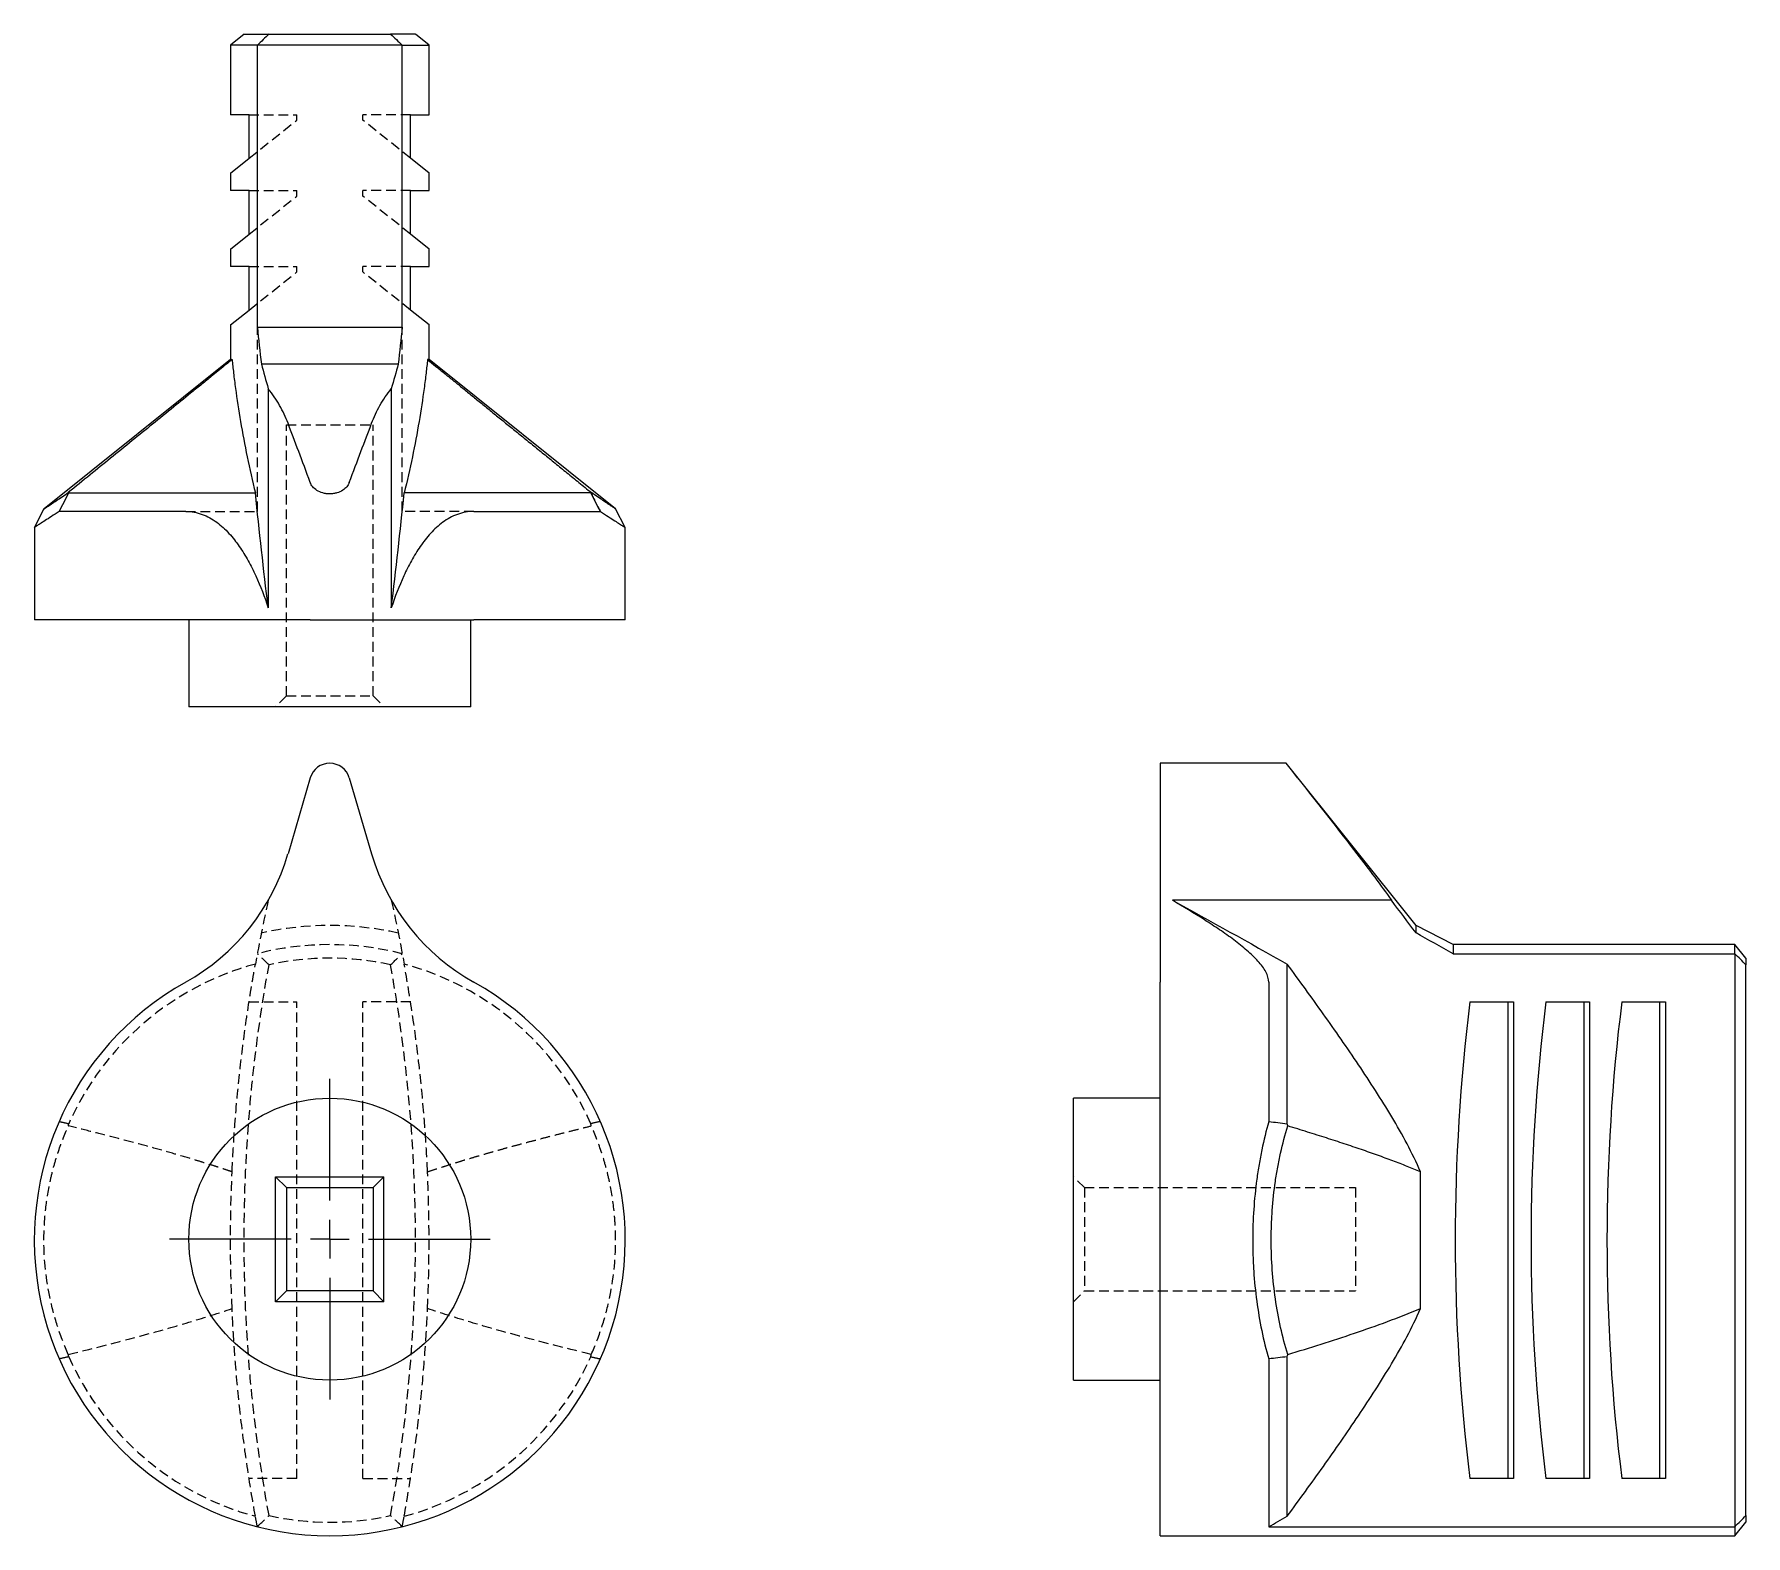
# Model space of a CAD drawing. Header units: millimetres. Extents: x 45 to 266, y 7 to 201.
import ezdxf

# ---------------------------------------------------------------- set-up
doc = ezdxf.new("R2010")
doc.units = ezdxf.units.MM
doc.linetypes.add('HIDDEN', pattern=[1.905, 1.27, -0.635])
doc.layers.add('10', color=7, linetype='Continuous')

# ---------------------------------------------------------------- blocks, each defined once
blk = doc.blocks.new('SW_CENTERMARKSYMBOL_0')
at = {"layer": '10', "color": 0}
for p, q in [((0, 5), (0, 20.75)), ((0, 0), (0, 2.5)), ((-5, 0), (-20.75, 0)), ((0, 0), (-2.5, 0)), ((0, 0), (0, -2.5)), ((0, 0), (2.5, 0)), ((5, 0), (20.75, 0)), ((0, -5), (0, -20.75))]:
    blk.add_line(p, q, dxfattribs=at)

msp = doc.modelspace()

# ---------------------------------------------------------------- linework, layer by layer
at = {"color": 7, "linetype": 'Continuous', "lineweight": 25}
for p, q in [((71.91, 201.37), (70.14, 199.96)), ((70.15, 199.97), (70.15, 190.96)), ((73.62, 163.46), (73.62, 199.97)), ((92.39, 199.97), (73.62, 199.97)), ((75.13, 201.37), (90.87, 201.37)), ((92.39, 163.46), (92.39, 199.97)), ((95.87, 199.96), (94.1, 201.37)), ((95.85, 190.96), (95.85, 199.97)), ((72.55, 190.96), (70.15, 190.96)), ((72.55, 185.32), (72.55, 190.96)), ((93.46, 190.96), (95.85, 190.96)), ((93.46, 185.32), (93.46, 190.96)), ((70.15, 183.4), (72.55, 185.32)), ((95.85, 183.4), (93.46, 185.32)), ((70.15, 183.44), (70.15, 181.13)), ((95.85, 181.13), (95.85, 183.44)), ((72.55, 181.13), (70.15, 181.13)), ((72.55, 175.49), (72.55, 181.13)), ((93.46, 181.13), (95.85, 181.13)), ((93.46, 175.49), (93.46, 181.13)), ((70.15, 173.57), (72.55, 175.49)), ((95.85, 173.57), (93.46, 175.49)), ((70.15, 173.61), (70.15, 171.3)), ((95.85, 171.3), (95.85, 173.61)), ((72.55, 171.3), (70.15, 171.3)), ((72.55, 165.66), (72.55, 171.3)), ((93.46, 165.66), (93.46, 171.3)), ((93.46, 171.3), (95.85, 171.3)), ((70.15, 163.74), (72.55, 165.66)), ((95.85, 163.74), (93.46, 165.66)), ((70.15, 163.78), (70.15, 159.25)), ((73.62, 163.46), (92.39, 163.46)), ((95.85, 159.25), (95.85, 163.78)), ((70.15, 159.25), (46, 139.93)), ((91.87, 158.67), (74.14, 158.67)), ((120, 139.93), (95.85, 159.25)), ((75.03, 155.49), (75.03, 127.13)), ((90.97, 155.49), (90.97, 127.13)), ((45.99, 139.94), (44.73, 137.49)), ((121.27, 137.5), (120.01, 139.94)), ((44.74, 137.54), (44.74, 125.55)), ((64.34, 139.6), (47.96, 139.6)), ((101.66, 139.6), (118.04, 139.6)), ((121.26, 125.55), (121.26, 137.54)), ((64.34, 125.55), (44.74, 125.55)), ((77.59, 125.55), (64.34, 125.55)), ((64.75, 125.55), (64.75, 114.32)), ((80.48, 125.55), (77.59, 125.55)), ((80.48, 125.55), (85.53, 125.55)), ((85.53, 125.55), (88.42, 125.55)), ((88.42, 125.55), (101.66, 125.55)), ((101.25, 114.32), (101.25, 125.55)), ((121.26, 125.55), (101.66, 125.55)), ((101.25, 114.32), (64.75, 114.32)), ((206.87, 107), (190.55, 107)), ((190.55, 107), (190.55, 105.11)), ((223.67, 86), (206.87, 107)), ((80.48, 105.11), (77.59, 95.27)), ((85.53, 105.11), (88.42, 95.27)), ((190.55, 105.11), (190.55, 95.27)), ((190.55, 95.27), (190.55, 78.66)), ((220.49, 89.26), (192.13, 89.26)), ((228.46, 83.52), (223.67, 86)), ((223.67, 85.03), (223.67, 86)), ((264.97, 83.52), (228.46, 83.52)), ((228.46, 83.52), (228.46, 82.35)), ((228.46, 82.35), (264.97, 82.35)), ((266.37, 81.77), (264.97, 83.52)), ((264.97, 82.35), (264.97, 83.52)), ((266.37, 81.77), (266.37, 80.91)), ((190.55, 7), (190.55, 78.66)), ((204.6, 78.66), (204.6, 60.62)), ((230.66, 76.12), (236.3, 76.12)), ((235.6, 14.4), (235.6, 76.12)), ((236.3, 76.12), (236.3, 14.4)), ((240.49, 76.12), (246.13, 76.12)), ((245.43, 14.4), (245.43, 76.12)), ((246.13, 76.12), (246.13, 14.4)), ((250.32, 76.12), (255.96, 76.12)), ((255.25, 14.4), (255.25, 76.12)), ((255.96, 76.12), (255.96, 14.4)), ((190.55, 63.64), (179.32, 63.64)), ((179.32, 45.39), (179.32, 63.64)), ((75.98, 37.3), (75.98, 53.47)), ((75.98, 53.47), (90.02, 53.47)), ((77.39, 52.07), (75.98, 53.47)), ((88.62, 52.07), (90.02, 53.47)), ((90.02, 37.3), (90.02, 53.47)), ((77.39, 52.07), (88.62, 52.07)), ((77.39, 52.07), (77.39, 38.7)), ((88.62, 52.07), (88.62, 38.7)), ((179.32, 27.13), (179.32, 45.39)), ((75.98, 37.3), (77.39, 38.7)), ((88.62, 38.7), (77.39, 38.7)), ((90.02, 37.3), (88.62, 38.7)), ((90.02, 37.3), (75.98, 37.3)), ((204.6, 29.9), (204.6, 8.17)), ((206.99, 9.52), (206.99, 30.18)), ((179.32, 27.13), (190.55, 27.13)), ((236.3, 14.4), (230.66, 14.4)), ((246.13, 14.4), (240.49, 14.4)), ((255.96, 14.4), (250.32, 14.4)), ((266.37, 9.61), (266.37, 8.76)), ((190.55, 7), (264.97, 7)), ((204.6, 8.17), (264.97, 8.17)), ((264.97, 7), (266.37, 8.76)), ((264.97, 8.17), (264.97, 7))]:
    msp.add_line(p, q, dxfattribs=at)
at = {"color": 7, "linetype": 'HIDDEN', "lineweight": 18}
for p, q in [((73.62, 139.6), (73.62, 199.97)), ((72.55, 190.96), (78.72, 190.96)), ((78.72, 190.25), (78.72, 190.96)), ((87.29, 190.25), (87.29, 190.96)), ((93.46, 190.96), (87.29, 190.96)), ((72.55, 185.32), (78.72, 190.25)), ((93.46, 185.32), (87.29, 190.25)), ((70.15, 183.4), (70.15, 183.4)), ((95.85, 183.4), (95.85, 183.4)), ((72.55, 181.13), (78.72, 181.13)), ((72.55, 175.49), (78.72, 180.43)), ((78.72, 180.43), (78.72, 181.13)), ((87.29, 180.43), (87.29, 181.13)), ((93.46, 181.13), (87.29, 181.13)), ((93.46, 175.49), (87.29, 180.43)), ((70.15, 173.57), (70.15, 173.57)), ((95.85, 173.57), (95.85, 173.57)), ((72.55, 171.3), (78.72, 171.3)), ((78.72, 170.6), (78.72, 171.3)), ((93.46, 171.3), (87.29, 171.3)), ((87.29, 170.6), (87.29, 171.3)), ((72.55, 165.66), (78.72, 170.6)), ((93.46, 165.66), (87.29, 170.6)), ((70.15, 163.74), (70.15, 163.74)), ((92.39, 139.6), (92.39, 163.46)), ((95.85, 163.74), (95.85, 163.74)), ((77.39, 150.83), (88.62, 150.83)), ((77.39, 115.73), (77.39, 150.83)), ((88.62, 115.73), (88.62, 150.83)), ((64.34, 139.6), (73.62, 139.6)), ((101.66, 139.6), (92.39, 139.6)), ((77.39, 115.73), (75.98, 114.32)), ((77.39, 115.73), (88.62, 115.73)), ((88.62, 115.73), (90.02, 114.32)), ((228.46, 82.35), (264.97, 82.35)), ((72.55, 76.12), (78.72, 76.12)), ((78.72, 14.4), (78.72, 76.12)), ((93.46, 76.12), (87.29, 76.12)), ((87.29, 14.4), (87.29, 76.12)), ((180.73, 52.07), (179.32, 53.47)), ((180.73, 52.07), (180.73, 38.7)), ((180.73, 52.07), (215.83, 52.07)), ((215.83, 52.07), (215.83, 38.7)), ((179.32, 37.3), (180.73, 38.7)), ((180.73, 38.7), (215.83, 38.7)), ((78.72, 14.4), (72.55, 14.4)), ((87.29, 14.4), (93.46, 14.4))]:
    msp.add_line(p, q, dxfattribs=at)
at = {"color": 7, "linetype": 'Continuous', "lineweight": 25, "flags": 128}
for points in [[(49.19, 141.99), (50.14, 141.99), (51.21, 141.99), (52.39, 141.99), (53.67, 141.99), (55.06, 141.99), (56.55, 141.99), (58.13, 141.99), (59.79, 141.99), (61.54, 141.99), (63.36, 141.99), (65.25, 141.99), (67.21, 141.99), (69.21, 141.99), (71.27, 141.99), (73.37, 141.99)], [(116.81, 141.99), (115.86, 141.99), (114.79, 141.99), (113.61, 141.99), (112.33, 141.99), (110.94, 141.99), (109.45, 141.99), (107.88, 141.99), (106.21, 141.99), (104.46, 141.99), (102.64, 141.99), (100.75, 141.99), (98.8, 141.99), (96.79, 141.99), (94.73, 141.99), (92.63, 141.99)], [(206.99, 60.34), (206.99, 62.32), (206.99, 64.23), (206.99, 66.08), (206.99, 67.85), (206.99, 69.55), (206.99, 71.16), (206.99, 72.68), (206.99, 74.1), (206.99, 75.42), (206.99, 76.64), (206.99, 77.75), (206.99, 78.74), (206.99, 79.62), (206.99, 80.37), (206.99, 81)]]:
    msp.add_lwpolyline(points, dxfattribs=at)
at = {"color": 7, "linetype": 'Continuous', "lineweight": 25}
msp.add_circle((83, 45.39), 18.25, dxfattribs=at)
for centre, radius, start, end in [((83, 104.37), 2.63, 16.354, 163.646), ((50.64, 103.18), 28.08, 299.1932, 343.646), ((115.36, 103.18), 28.08, 196.354, 240.8068), ((83, 45.26), 38.26, 119.1932, 60.8068)]:
    msp.add_arc(centre, radius, start, end, dxfattribs=at)
at = {"color": 7, "linetype": 'HIDDEN', "lineweight": 18}
for radius, start, end in [(40.74, 77.4328, 102.5672), (38.26, 75.8012, 104.1988), (37.02, 105.0825, 155.9583), (36.51, 77.5556, 102.4444), (37.02, 24.0417, 74.9175), (37.02, 204.0417, 254.9175), (37.02, 285.0825, 335.9583), (36.51, 257.5556, 282.4444)]:
    msp.add_arc((83, 45.26), radius, start, end, dxfattribs=at)
at = {"color": 7, "linetype": 'Continuous', "lineweight": 25}
for centre in [(746.99, 45.26), (756.82, 45.26), (766.65, 45.26)]:
    msp.add_ellipse(centre, major_axis=(518.25, 0), ratio=0.692582, start_param=3.055509, end_param=3.227676, dxfattribs=at)
for points, knots in [([(73.62, 199.97), (73.35, 199.97), (72.55, 199.97), (71.5, 199.97), (70.7, 199.97), (70.3, 199.97), (70.14, 199.97), (70.16, 199.97), (70.17, 199.97)], [0, 0, 0, 0, 0.123187, 0.369608, 0.616522, 0.792002, 0.967483, 1, 1, 1, 1]), ([(71.95, 201.37), (71.94, 201.37), (71.92, 201.37), (72.24, 201.37), (72.87, 201.37), (73.81, 201.37), (74.69, 201.37), (75.13, 201.37)], [0, 0, 0, 0, 0.119546, 0.338844, 0.558523, 0.778827, 1, 1, 1, 1]), ([(94.06, 201.37), (94.06, 201.37), (94.08, 201.37), (93.77, 201.37), (93.13, 201.37), (92.2, 201.37), (91.31, 201.37), (90.87, 201.37)], [0, 0, 0, 0, 0.119546, 0.338844, 0.558523, 0.778827, 1, 1, 1, 1]), ([(92.39, 199.97), (92.65, 199.97), (93.46, 199.97), (94.5, 199.97), (95.3, 199.97), (95.71, 199.97), (95.86, 199.97), (95.84, 199.97), (95.84, 199.97)], [0, 0, 0, 0, 0.123187, 0.369608, 0.616522, 0.792002, 0.967483, 1, 1, 1, 1]), ([(70.35, 159.25), (70.08, 159.04), (69.54, 158.6), (68.71, 157.93), (67.73, 157.13), (66.59, 156.2), (64.9, 154.83), (62.71, 153.06), (60.08, 150.93), (57.35, 148.71), (54.66, 146.53), (51.9, 144.29), (50.08, 142.81), (49.14, 142.05)], [0, 0, 0, 0, 0.037799, 0.077264, 0.118394, 0.177388, 0.239822, 0.358061, 0.488302, 0.610997, 0.744058, 0.86764, 1, 1, 1, 1]), ([(70.17, 159.25), (70.17, 159.25), (70.17, 159.25), (70.28, 159.25), (70.35, 159.25)], [0, 0, 0, 0, 0.377557, 1, 1, 1, 1]), ([(70.35, 159.25), (70.4, 158.72), (70.47, 158.13), (70.61, 156.88), (70.7, 156.21), (70.97, 154.16), (71.19, 152.71), (71.7, 149.74), (71.99, 148.21), (72.63, 145.12), (72.98, 143.56), (73.37, 141.99)], [0, 0, 0, 0, 0.125, 0.125, 0.25, 0.25, 0.5, 0.5, 0.75, 0.75, 1, 1, 1, 1]), ([(95.66, 159.25), (95.6, 158.72), (95.54, 158.13), (95.39, 156.88), (95.31, 156.21), (95.03, 154.16), (94.81, 152.71), (94.3, 149.74), (94.02, 148.21), (93.37, 145.12), (93.02, 143.56), (92.63, 141.99)], [0, 0, 0, 0, 0.125, 0.125, 0.25, 0.25, 0.5, 0.5, 0.75, 0.75, 1, 1, 1, 1]), ([(95.84, 159.25), (95.84, 159.25), (95.83, 159.25), (95.73, 159.25), (95.66, 159.25)], [0, 0, 0, 0, 0.377557, 1, 1, 1, 1]), ([(95.66, 159.25), (96.01, 158.97), (96.72, 158.39), (97.81, 157.51), (98.94, 156.59), (100.1, 155.65), (101.3, 154.68), (102.53, 153.68), (103.8, 152.64), (105.11, 151.58), (106.45, 150.49), (107.83, 149.37), (109.25, 148.23), (110.7, 147.05), (112.19, 145.84), (113.72, 144.6), (115.28, 143.34), (116.33, 142.48), (116.86, 142.05)], [0, 0, 0, 0, 0.050125, 0.101888, 0.155293, 0.210343, 0.26704, 0.325387, 0.385385, 0.447038, 0.510347, 0.575313, 0.641938, 0.710224, 0.780172, 0.851784, 0.925059, 1, 1, 1, 1]), ([(77.59, 151.02), (77.29, 151.81), (76.93, 152.58), (76.08, 154.07), (75.59, 154.8), (75.03, 155.49)], [0, 0, 0, 0, 0.5, 0.5, 1, 1, 1, 1]), ([(88.42, 151.02), (88.72, 151.81), (89.07, 152.58), (89.92, 154.07), (90.41, 154.8), (90.97, 155.49)], [0, 0, 0, 0, 0.5, 0.5, 1, 1, 1, 1]), ([(46, 139.93), (46, 139.93), (45.97, 139.91), (46.11, 140.01), (46.42, 140.21), (46.92, 140.55), (47.56, 140.98), (48.3, 141.48), (48.86, 141.86), (49.14, 142.05)], [0, 0, 0, 0, 0.047801, 0.211787, 0.375774, 0.544476, 0.713191, 0.856264, 1, 1, 1, 1]), ([(85.53, 143.34), (85.46, 143.15), (85.35, 142.97), (85.07, 142.63), (84.89, 142.47), (84.46, 142.2), (84.2, 142.08), (83.78, 141.96), (83.63, 141.93), (83.32, 141.88), (83.17, 141.87), (82.85, 141.87), (82.69, 141.88), (82.39, 141.92), (82.24, 141.96), (81.81, 142.08), (81.56, 142.19), (81.12, 142.47), (80.94, 142.63), (80.65, 142.97), (80.55, 143.15), (80.48, 143.34)], [0, 0, 0, 0, 0.125, 0.125, 0.25, 0.25, 0.375, 0.375, 0.4375, 0.4375, 0.5, 0.5, 0.5625, 0.5625, 0.625, 0.625, 0.75, 0.75, 0.875, 0.875, 1, 1, 1, 1]), ([(120, 139.93), (120.01, 139.93), (120.03, 139.91), (119.89, 140), (119.59, 140.21), (119.09, 140.54), (118.44, 140.98), (117.7, 141.48), (117.14, 141.86), (116.86, 142.05)], [0, 0, 0, 0, 0.047106, 0.211104, 0.375103, 0.543819, 0.712547, 0.855939, 1, 1, 1, 1]), ([(47.96, 139.6), (47.61, 139.37), (46.92, 138.92), (46.11, 138.4), (45.47, 137.99), (45.02, 137.7), (44.77, 137.54), (44.76, 137.54), (44.76, 137.54)], [0, 0, 0, 0, 0.174313, 0.349788, 0.521721, 0.693648, 0.870702, 1, 1, 1, 1]), ([(64.34, 139.6), (65.09, 139.6), (65.8, 139.46), (66.82, 139.1), (67.15, 138.95), (67.77, 138.6), (68.07, 138.41), (68.65, 137.99), (68.92, 137.77), (69.45, 137.29), (69.7, 137.03), (70.43, 136.23), (70.87, 135.67), (71.69, 134.48), (72.07, 133.86), (72.78, 132.59), (73.11, 131.93), (74.03, 129.92), (74.56, 128.54), (75.03, 127.13)], [0, 0, 0, 0, 0.125, 0.125, 0.1875, 0.1875, 0.25, 0.25, 0.3125, 0.3125, 0.375, 0.375, 0.5, 0.5, 0.625, 0.625, 0.75, 0.75, 1, 1, 1, 1]), ([(101.66, 139.6), (100.91, 139.6), (100.2, 139.46), (99.19, 139.1), (98.86, 138.95), (98.23, 138.6), (97.93, 138.41), (97.36, 137.99), (97.08, 137.77), (96.56, 137.29), (96.3, 137.03), (95.57, 136.23), (95.13, 135.67), (94.31, 134.48), (93.93, 133.86), (93.23, 132.59), (92.9, 131.93), (91.97, 129.92), (91.44, 128.54), (90.97, 127.13)], [0, 0, 0, 0, 0.125, 0.125, 0.1875, 0.1875, 0.25, 0.25, 0.3125, 0.3125, 0.375, 0.375, 0.5, 0.5, 0.625, 0.625, 0.75, 0.75, 1, 1, 1, 1]), ([(118.04, 139.6), (118.4, 139.37), (119.1, 138.91), (119.92, 138.38), (120.56, 137.97), (121, 137.69), (121.24, 137.54), (121.24, 137.54), (121.24, 137.54)], [0, 0, 0, 0, 0.177823, 0.356881, 0.528614, 0.70034, 0.87718, 1, 1, 1, 1]), ([(208.34, 105.11), (208.15, 105.35), (207.97, 105.58), (207.63, 106.02), (207.47, 106.22), (207.2, 106.58), (207.08, 106.73), (206.96, 106.89), (206.93, 106.93), (206.88, 106.99), (206.87, 107), (206.87, 107)], [0, 0, 0, 0, 0.25, 0.25, 0.5, 0.5, 0.75, 0.75, 0.875, 0.875, 1, 1, 1, 1]), ([(216.02, 95.27), (216.81, 94.25), (217.58, 93.24), (219.07, 91.23), (219.8, 90.24), (220.49, 89.26)], [0, 0, 0, 0, 0.5, 0.5, 1, 1, 1, 1]), ([(204.6, 78.66), (204.6, 79.08), (204.46, 79.53), (204.1, 80.22), (203.95, 80.45), (203.6, 80.92), (203.41, 81.16), (202.99, 81.62), (202.77, 81.85), (202.29, 82.32), (202.03, 82.55), (201.23, 83.24), (200.67, 83.69), (199.48, 84.58), (198.86, 85.02), (197.59, 85.88), (196.93, 86.31), (194.92, 87.6), (193.54, 88.43), (192.13, 89.26)], [0, 0, 0, 0, 0.125, 0.125, 0.1875, 0.1875, 0.25, 0.25, 0.3125, 0.3125, 0.375, 0.375, 0.5, 0.5, 0.625, 0.625, 0.75, 0.75, 1, 1, 1, 1]), ([(264.97, 82.35), (264.97, 79.29), (264.97, 76.22), (264.97, 70.06), (264.97, 66.97), (264.97, 60.78), (264.97, 57.67), (264.97, 51.46), (264.97, 45.25), (264.97, 39.04), (264.97, 32.82), (264.97, 29.72), (264.97, 20.44), (264.97, 14.29), (264.97, 8.17)], [0, 0, 0, 0, 0.125, 0.125, 0.25, 0.25, 0.375, 0.375, 0.5, 0.625, 0.625, 0.75, 0.75, 1, 1, 1, 1]), ([(224.25, 54.11), (223.72, 55.35), (223.13, 56.55), (221.88, 58.92), (221.21, 60.08), (219.16, 63.51), (217.71, 65.75), (214.74, 70.19), (213.21, 72.38), (210.12, 76.71), (208.56, 78.87), (206.99, 81)], [0, 0, 0, 0, 0.125, 0.125, 0.25, 0.25, 0.5, 0.5, 0.75, 0.75, 1, 1, 1, 1]), ([(204.6, 60.62), (204.26, 59.43), (203.96, 58.21), (203.57, 56.34), (203.45, 55.7), (203.23, 54.43), (203.14, 53.79), (202.7, 50.56), (202.52, 47.94), (202.52, 44.6), (202.53, 43.93), (202.58, 42.59), (202.61, 41.93), (202.74, 39.96), (202.87, 38.66), (203.21, 36.09), (203.43, 34.82), (203.95, 32.31), (204.25, 31.09), (204.59, 29.9)], [0, 0, 0, 0, 0.125, 0.125, 0.1875, 0.1875, 0.25, 0.25, 0.5, 0.5, 0.5625, 0.5625, 0.625, 0.625, 0.75, 0.75, 0.875, 0.875, 1, 1, 1, 1]), ([(207.05, 30.47), (206.7, 31.61), (206.4, 32.78), (205.87, 35.18), (205.65, 36.42), (205.1, 40.14), (204.92, 42.67), (204.92, 45.9), (204.93, 46.55), (204.98, 47.83), (205.01, 48.47), (205.15, 50.37), (205.28, 51.63), (205.55, 53.49), (205.65, 54.1), (205.88, 55.32), (206, 55.93), (206.4, 57.74), (206.7, 58.91), (207.05, 60.05)], [0, 0, 0, 0, 0.125, 0.125, 0.25, 0.25, 0.5, 0.5, 0.5625, 0.5625, 0.625, 0.625, 0.75, 0.75, 0.8125, 0.8125, 0.875, 0.875, 1, 1, 1, 1]), ([(224.25, 54.11), (223.97, 54.23), (223.39, 54.47), (222.51, 54.82), (221.59, 55.18), (220.65, 55.54), (219.68, 55.9), (218.68, 56.26), (217.64, 56.63), (216.58, 57), (215.49, 57.37), (214.37, 57.74), (213.23, 58.12), (212.05, 58.5), (210.84, 58.88), (209.6, 59.27), (208.34, 59.66), (207.48, 59.92), (207.05, 60.05)], [0, 0, 0, 0, 0.050125, 0.101888, 0.155293, 0.210343, 0.26704, 0.325387, 0.385385, 0.447038, 0.510347, 0.575313, 0.641938, 0.710224, 0.780172, 0.851784, 0.925059, 1, 1, 1, 1]), ([(206.99, 9.52), (208.56, 11.66), (210.13, 13.81), (213.21, 18.14), (214.73, 20.33), (217.7, 24.75), (219.15, 26.98), (221.2, 30.42), (221.86, 31.59), (223.12, 33.95), (223.72, 35.16), (224.25, 36.41)], [0, 0, 0, 0, 0.25, 0.25, 0.5, 0.5, 0.75, 0.75, 0.875, 0.875, 1, 1, 1, 1]), ([(207.05, 30.47), (209.93, 31.34), (212.81, 32.25), (217.12, 33.7), (218.55, 34.21), (221.41, 35.26), (222.83, 35.81), (224.25, 36.41)], [0, 0, 0, 0, 0.5, 0.5, 0.75, 0.75, 1, 1, 1, 1])]:
    msp.add_open_spline(points, degree=3, knots=knots, dxfattribs=at)
for points in [[(75.13, 201.37), (74.63, 200.91), (74.13, 200.44), (73.62, 199.97)], [(90.87, 201.37), (91.37, 200.91), (91.88, 200.44), (92.39, 199.97)], [(73.62, 163.46), (73.78, 161.87), (73.96, 160.27), (74.14, 158.67)], [(92.39, 163.46), (92.22, 161.87), (92.05, 160.27), (91.87, 158.67)], [(74.14, 158.67), (74.42, 157.62), (74.72, 156.56), (75.03, 155.49)], [(91.87, 158.67), (91.58, 157.62), (91.28, 156.56), (90.97, 155.49)], [(80.48, 143.34), (79.43, 146.16), (78.47, 148.7), (77.59, 151.02)], [(85.53, 143.34), (86.58, 146.16), (87.53, 148.7), (88.42, 151.02)], [(47.96, 139.6), (48.38, 140.39), (48.79, 141.19), (49.19, 141.99)], [(49.14, 142.05), (49.16, 142.03), (49.18, 142.01), (49.19, 141.99)], [(75.03, 127.13), (74.43, 132.09), (73.87, 137.05), (73.37, 141.99)], [(90.97, 127.13), (91.58, 132.09), (92.13, 137.05), (92.63, 141.99)], [(116.86, 142.05), (116.85, 142.03), (116.83, 142.01), (116.81, 141.99)], [(118.04, 139.6), (117.63, 140.39), (117.21, 141.19), (116.81, 141.99)], [(208.34, 105.11), (211.16, 101.54), (213.7, 98.28), (216.02, 95.27)], [(192.13, 89.26), (197.09, 86.54), (202.05, 83.79), (206.99, 81)], [(223.67, 85.03), (222.62, 86.44), (221.56, 87.85), (220.49, 89.26)], [(228.46, 82.35), (226.87, 83.25), (225.27, 84.14), (223.67, 85.03)], [(266.37, 80.91), (265.91, 81.39), (265.44, 81.87), (264.97, 82.35)], [(266.37, 9.61), (266.37, 33.3), (266.37, 57.22), (266.37, 80.91)], [(204.6, 60.62), (205.39, 60.54), (206.19, 60.45), (206.99, 60.34)], [(207.05, 60.05), (207.03, 60.15), (207.01, 60.24), (206.99, 60.34)], [(224.25, 36.41), (224.25, 42.31), (224.25, 48.21), (224.25, 54.11)], [(206.99, 30.18), (206.19, 30.07), (205.39, 29.98), (204.6, 29.9)], [(206.99, 30.18), (207.01, 30.28), (207.03, 30.38), (207.05, 30.47)], [(204.6, 8.17), (205.39, 8.62), (206.19, 9.07), (206.99, 9.52)], [(264.97, 8.17), (265.44, 8.65), (265.91, 9.13), (266.37, 9.61)]]:
    msp.add_open_spline(points, degree=3, dxfattribs=at)
at = {"color": 7, "linetype": 'HIDDEN', "lineweight": 18}
for points in [[(116.81, 141.99), (117.21, 141.19), (117.63, 140.39), (118.04, 139.6)], [(75.03, 89.26), (74.43, 86.54), (73.87, 83.79), (73.37, 81)], [(90.97, 89.26), (91.58, 86.54), (92.13, 83.79), (92.63, 81)], [(75.13, 80.91), (74.63, 81.39), (74.13, 81.87), (73.62, 82.35)], [(90.87, 80.91), (91.37, 81.39), (91.88, 81.87), (92.39, 82.35)], [(75.13, 9.61), (70.83, 33.3), (70.83, 57.22), (75.13, 80.91)], [(90.87, 9.61), (95.17, 33.3), (95.17, 57.22), (90.87, 80.91)], [(47.96, 60.62), (48.38, 60.54), (48.79, 60.45), (49.19, 60.34)], [(49.14, 60.05), (49.16, 60.15), (49.18, 60.24), (49.19, 60.34)], [(118.04, 60.62), (117.63, 60.54), (117.21, 60.45), (116.81, 60.34)], [(116.86, 60.05), (116.85, 60.15), (116.83, 60.24), (116.81, 60.34)], [(70.35, 36.41), (70.08, 42.31), (70.08, 48.21), (70.35, 54.11)], [(95.66, 36.41), (95.92, 42.31), (95.92, 48.21), (95.66, 54.11)], [(49.19, 30.18), (48.79, 30.07), (48.38, 29.98), (47.96, 29.9)], [(49.19, 30.18), (49.18, 30.28), (49.16, 30.38), (49.14, 30.47)], [(116.81, 30.18), (116.83, 30.28), (116.85, 30.38), (116.86, 30.47)], [(116.81, 30.18), (117.21, 30.07), (117.63, 29.98), (118.04, 29.9)], [(73.62, 8.17), (73.53, 8.62), (73.45, 9.07), (73.37, 9.52)], [(73.62, 8.17), (74.12, 8.65), (74.63, 9.13), (75.13, 9.61)], [(92.39, 8.17), (91.88, 8.65), (91.37, 9.13), (90.87, 9.61)], [(92.39, 8.17), (92.47, 8.62), (92.55, 9.07), (92.63, 9.52)]]:
    msp.add_open_spline(points, degree=3, dxfattribs=at)
for points, knots in [([(70.35, 54.11), (70.4, 55.35), (70.47, 56.55), (70.61, 58.92), (70.7, 60.08), (70.97, 63.51), (71.19, 65.75), (71.7, 70.19), (71.99, 72.38), (72.63, 76.71), (72.98, 78.87), (73.37, 81)], [0, 0, 0, 0, 0.125, 0.125, 0.25, 0.25, 0.5, 0.5, 0.75, 0.75, 1, 1, 1, 1]), ([(95.66, 54.11), (95.6, 55.35), (95.54, 56.55), (95.39, 58.92), (95.31, 60.08), (95.03, 63.51), (94.81, 65.75), (94.3, 70.19), (94.02, 72.38), (93.37, 76.71), (93.02, 78.87), (92.63, 81)], [0, 0, 0, 0, 0.125, 0.125, 0.25, 0.25, 0.5, 0.5, 0.75, 0.75, 1, 1, 1, 1]), ([(49.14, 30.47), (48.63, 31.61), (48.18, 32.78), (47.4, 35.18), (47.06, 36.42), (46.26, 40.14), (45.98, 42.67), (45.98, 45.9), (46, 46.55), (46.07, 47.83), (46.12, 48.47), (46.32, 50.37), (46.52, 51.63), (46.92, 53.49), (47.07, 54.1), (47.4, 55.32), (47.59, 55.93), (48.18, 57.74), (48.63, 58.91), (49.14, 60.05)], [0, 0, 0, 0, 0.125, 0.125, 0.25, 0.25, 0.5, 0.5, 0.5625, 0.5625, 0.625, 0.625, 0.75, 0.75, 0.8125, 0.8125, 0.875, 0.875, 1, 1, 1, 1]), ([(70.35, 54.11), (70.08, 54.2), (69.54, 54.38), (68.71, 54.66), (67.73, 54.97), (66.59, 55.33), (64.9, 55.84), (62.71, 56.49), (60.08, 57.23), (57.35, 57.97), (54.66, 58.67), (51.9, 59.37), (50.08, 59.82), (49.14, 60.05)], [0, 0, 0, 0, 0.037799, 0.077264, 0.118394, 0.177388, 0.239822, 0.358061, 0.488302, 0.610997, 0.744058, 0.86764, 1, 1, 1, 1]), ([(95.66, 54.11), (96.01, 54.23), (96.72, 54.47), (97.81, 54.82), (98.94, 55.18), (100.1, 55.54), (101.3, 55.9), (102.53, 56.26), (103.8, 56.63), (105.11, 57), (106.45, 57.37), (107.83, 57.74), (109.25, 58.12), (110.7, 58.5), (112.19, 58.88), (113.72, 59.27), (115.28, 59.66), (116.33, 59.92), (116.86, 60.05)], [0, 0, 0, 0, 0.050125, 0.101888, 0.155293, 0.210343, 0.26704, 0.325387, 0.385385, 0.447038, 0.510347, 0.575313, 0.641938, 0.710224, 0.780172, 0.851784, 0.925059, 1, 1, 1, 1]), ([(116.86, 30.47), (117.37, 31.61), (117.82, 32.78), (118.61, 35.18), (118.94, 36.42), (119.74, 40.14), (120.02, 42.67), (120.02, 45.9), (120, 46.55), (119.93, 47.83), (119.88, 48.47), (119.68, 50.37), (119.48, 51.63), (119.08, 53.49), (118.93, 54.1), (118.6, 55.32), (118.42, 55.93), (117.82, 57.74), (117.37, 58.91), (116.86, 60.05)], [0, 0, 0, 0, 0.125, 0.125, 0.25, 0.25, 0.5, 0.5, 0.5625, 0.5625, 0.625, 0.625, 0.75, 0.75, 0.8125, 0.8125, 0.875, 0.875, 1, 1, 1, 1]), ([(49.14, 30.47), (52.69, 31.34), (56.24, 32.25), (61.55, 33.7), (63.32, 34.21), (66.84, 35.26), (68.6, 35.81), (70.35, 36.41)], [0, 0, 0, 0, 0.5, 0.5, 0.75, 0.75, 1, 1, 1, 1]), ([(73.37, 9.52), (72.98, 11.66), (72.63, 13.81), (71.99, 18.14), (71.7, 20.33), (71.19, 24.75), (70.98, 26.98), (70.7, 30.42), (70.62, 31.59), (70.47, 33.95), (70.4, 35.16), (70.35, 36.41)], [0, 0, 0, 0, 0.25, 0.25, 0.5, 0.5, 0.75, 0.75, 0.875, 0.875, 1, 1, 1, 1]), ([(92.63, 9.52), (93.02, 11.66), (93.37, 13.81), (94.01, 18.14), (94.3, 20.33), (94.81, 24.75), (95.03, 26.98), (95.3, 30.42), (95.39, 31.59), (95.54, 33.95), (95.6, 35.16), (95.66, 36.41)], [0, 0, 0, 0, 0.25, 0.25, 0.5, 0.5, 0.75, 0.75, 0.875, 0.875, 1, 1, 1, 1]), ([(116.86, 30.47), (113.31, 31.34), (109.76, 32.25), (104.45, 33.7), (102.69, 34.21), (99.16, 35.26), (97.41, 35.81), (95.66, 36.41)], [0, 0, 0, 0, 0.5, 0.5, 0.75, 0.75, 1, 1, 1, 1])]:
    msp.add_open_spline(points, degree=3, knots=knots, dxfattribs=at)

# ---------------------------------------------------------------- block references
at = {"layer": '10'}
msp.add_blockref('SW_CENTERMARKSYMBOL_0', (83, 45.39), dxfattribs=at)

doc.saveas('drawing.dxf')
